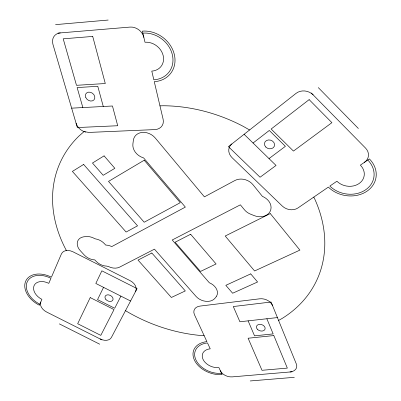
<?xml version="1.0" encoding="UTF-8"?>
<svg xmlns="http://www.w3.org/2000/svg" width="401" height="401" viewBox="0 0 401 401"><rect width="100%" height="100%" fill="white"/><g stroke="black" fill="none" stroke-linecap="round" stroke-linejoin="round"><path stroke-width="0.6" d="M103.538 287.357L97.543 299.607L114.701 308.259L120.917 296.128M253.056 143.022L269.302 130.45L285.392 146.325L269.011 158.59M278.59 320.444L282.394 318.289A141.142 108.997 24.6 0 0 314.755 199.026L313.782 197.102M277.417 317.577L239.903 321.767L233.297 306.539L271.076 302.018L296.344 364.003A9.94 6.947 16.7 0 1 290.008 371.983M65.99 250.615L66.456 250.565L65.799 249.412A141.142 108.997 24.6 0 1 78.877 136.129L84.045 131.598L88.837 132.43L154.881 129.593A11.373 9.358 31.9 0 0 163.107 119.217L154.27 81.674A27.88 23.744 37.3 0 0 174.34 54.546A27.88 23.744 37.3 0 0 142.375 31.138L144.992 42.24A15.93 13.564 37.2 0 1 163.192 55.624A15.93 13.564 37.2 0 1 151.784 71.117L153.829 79.809A25.754 21.935 37.3 0 0 172.355 54.752A25.754 21.935 37.3 0 0 142.841 33.123M55.538 24.631L108.2 20.05M292.058 371.807L232.209 376.88A9.594 6.606 19.7 0 1 220.339 370.714M57.98 33.108L130.034 27.088A12.09 10.291 40.2 0 1 143.834 37.328M250.224 380.95L294.344 377.331M71.649 108.16L112.46 105.999L117.719 125.734L77.333 127.553L52.982 44.511A11.89 9.634 42.8 0 1 60.315 32.912M159.959 105.854L163.167 105.754A141.142 108.997 24.6 0 1 243.462 126.48L249.577 129.984M204.169 335.712L201.773 335.582A141.142 108.997 24.6 0 1 126.28 311.146L125.493 310.65M101.964 339.883L46.606 312.013A9.378 6.371 29.3 0 1 40.792 301.993M59.343 323.883L99.734 344.208M130.566 301.001L95.809 283.457L101.859 270.825L137.082 288.61L111.363 337.527A9.343 6.371 26.3 0 1 100.125 338.955M244.109 134.29L276.043 165.453L260.069 177.237L228.41 146.661L296.033 93.378A12.155 10.637 15.7 0 1 313.156 94.882M311.311 93.007L365.527 148.069A12.05 10.12 9.7 0 1 364.369 162.38M318.279 87.588L358.384 128.505M248.124 320.85L254.54 335.843L273.146 333.908L266.86 318.755M82.852 107.568L77.137 87.568L97.784 86.31L103.278 106.486M216.53 296.209A34.516 25.474 23.2 0 1 215.001 298.224A11.915 8.752 21.9 0 1 195.954 296.324L154.445 249.156L119.603 267.131A11.794 8.601 27.9 0 1 108.405 266.525L106.861 266.134A11.784 8.571 28.4 0 1 95.949 261.116L94.826 259.893L94.009 259.848A11.799 8.576 29.2 0 1 84.155 254.891L80.28 250.66A11.824 8.606 29.6 0 1 83.308 236.891A33.549 24.19 28.6 0 1 86.225 236.575A11.835 8.621 29.5 0 1 94.811 238.705L95.623 238.911A11.84 8.637 29.1 0 1 104.561 243.823L105.694 245.081L106.531 245.121A11.824 8.632 28.3 0 1 110.922 246.219L111.744 246.6L185.337 207.101L143.618 157.919L142.586 157.588A13.078 10.526 30.7 0 1 132.901 143.934L133.363 140.33A13.118 10.586 30.9 0 1 142.079 132.425A13.118 10.586 30.9 0 1 155.242 137.999L204.415 196.866L234.906 180.5A13.108 10.591 21.1 0 1 252.976 184.711L262.439 196.42L263.582 196.931A13.043 10.441 19.5 0 1 270.174 211.337A13.043 10.441 19.5 0 1 254.169 215.608L250.5 214.134A13.032 10.436 19.8 0 1 244.44 209.768L240.379 204.826L172.219 239.988L209.312 282.745A11.93 8.777 21.9 0 1 216.53 296.209M221.547 373.331A20.742 14.386 20.5 0 1 195.904 359.892A20.742 14.386 20.5 0 1 207.502 342.92L210.224 348.82A12.827 8.897 20.5 0 0 203.011 359.321A12.827 8.897 20.5 0 0 218.916 367.627L222.119 374.559A22.451 15.574 20.5 0 1 194.37 360.008A22.451 15.574 20.5 0 1 206.906 341.637L194.465 314.705A9.935 7.153 21.7 0 1 199.949 306.093L259.698 298.805A10.281 7.554 18.2 0 1 272.5 305.502M39.839 304.204A20.471 14.05 29.9 0 1 27.143 282.048A20.471 14.05 29.9 0 1 50.962 278.294L48.792 283.347A12.662 8.687 29.9 0 0 34.06 285.672A12.662 8.687 29.9 0 0 41.915 299.372L39.398 305.241A22.16 15.208 29.9 0 1 25.649 281.261A22.16 15.208 29.9 0 1 51.433 277.191L61.418 253.923A9.87 7.048 30 0 1 73.082 251.853L130.089 280.65A9.83 7.053 26.4 0 1 135.618 291.392M85.619 132.094A11.153 8.822 35.8 0 1 76.085 123.287M367.792 160.034A25.539 21.143 10.9 0 1 365.597 189.823A25.539 21.143 10.9 0 1 329.858 186.069L336.905 181.232A15.794 13.078 10.9 0 0 359.04 183.578A15.794 13.078 10.9 0 0 360.369 165.127L369.406 158.921A27.644 22.887 10.9 0 1 367.025 191.162A27.644 22.887 10.9 0 1 328.344 187.107L297.978 207.949A11.283 9.118 16.7 0 1 282.334 206.094L232.094 157.703A11.428 9.514 22.4 0 1 231.863 143.944M90.22 297.587L77.669 323.722L100.801 335.371L114.019 309.587L90.22 297.587M309.141 99.628L271.136 129.032L293.457 151.077L331.898 122.666L309.141 99.628M83.634 164.435L72.386 171.412L126.114 232.039L137.553 225.833L83.634 164.435M104.08 155.869L92.471 163.032L103.197 175.307L114.846 168.31L104.08 155.869M144.225 160.215L108.516 181.397L144.19 222.234L180.265 202.67L144.225 160.215M151.824 252.996L138.024 260.089L171.382 297.472L185.307 290.925L151.824 252.996M190.635 234.259L175.117 242.219L200.465 271.452L216.079 263.963L190.635 234.259M270.279 213.583L225.207 236.024L254.595 270.971L299.898 250.104L270.279 213.583M250.735 273.878L225.828 285.327L232.64 293.241L257.577 281.988L250.735 273.878M273.838 335.572L248.109 338.228L261.998 370.298L287.337 368.103L273.838 335.572M92.716 36.431L63.203 38.822L76.491 85.313L105.293 83.528L92.716 36.431M257.683 329.582A4.486 3.233 18.2 0 0 265.016 329.206A4.486 3.233 18.2 0 0 259.663 324.339A4.486 3.233 18.2 0 0 257.683 329.582M105.679 299.206A4.296 3.028 26.9 0 0 112.706 300.339A4.296 3.028 26.9 0 0 108.686 294.88A4.296 3.028 26.9 0 0 105.679 299.206M85.809 97.558A5.073 4.08 37.4 0 0 93.969 99.884A5.073 4.08 37.4 0 0 90.576 92.32A5.073 4.08 37.4 0 0 85.809 97.558M265.768 147.007A5.168 4.356 19.5 0 0 274.369 146.17A5.168 4.356 19.5 0 0 268.429 139.949A5.168 4.356 19.5 0 0 265.768 147.007"/></g></svg>
